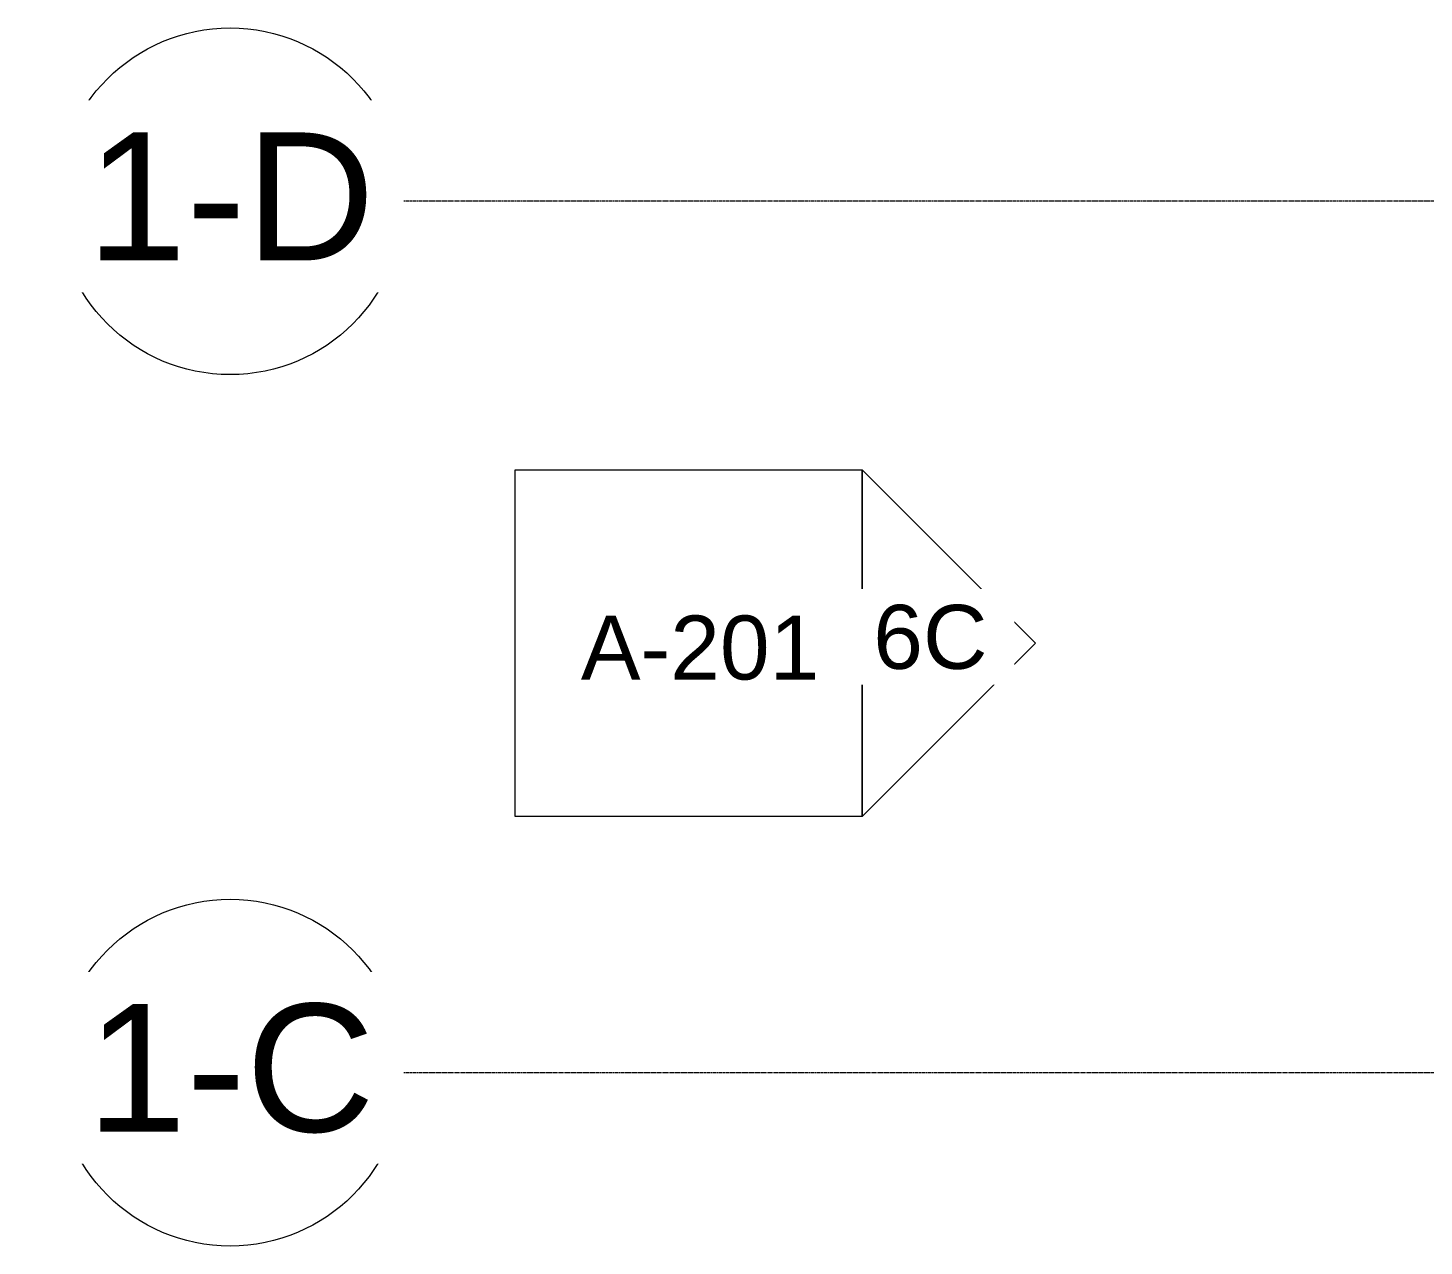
# Model space of a CAD drawing. Header units: inches. Extents: x 21035 to 27109, y -23277 to -20247.
# Drawn here: x 21574.7 to 21961.1, y -21915.6 to -21578.3 of the extents above; entities that cross this region are included whole.
import ezdxf

# ---------------------------------------------------------------- set-up
doc = ezdxf.new("R2010")
doc.units = ezdxf.units.IN
doc.header["$MEASUREMENT"] = 0
doc.linetypes.add('Grid Line 1_2_', pattern=[0.875, 0.5, -0.125, 0.125, -0.125])
for name, color, linetype, lineweight in [('G-ANNO-SYMB', 111, 'Continuous', 9), ('S-GRID', 1, 'Continuous', 9), ('S-GRID-IDEN', 1, 'Continuous', 9)]:
    doc.layers.add(name, color=color, linetype=linetype, lineweight=lineweight)
doc.styles.add('Arial', font='arial.ttf', dxfattribs={"height": 35.407186})
doc.styles.add('Arial_1', font='arial.ttf', dxfattribs={"height": 17.703593})

# ---------------------------------------------------------------- blocks, each defined once
blk = doc.blocks.new('Grid - Grid Head - Circle-14747-RCP - First Floor')
at = {"layer": 'S-GRID-IDEN'}
blk.add_circle((0, 0), 0.25, dxfattribs=at)
blk = doc.blocks.new('Elevation - Detail Number-93309-RCP - First Floor')
at = {"layer": 'G-ANNO-SYMB'}
for p, q in [((-0.25, -0.25), (-0.25, 0.25)), ((-0.25, 0.25), (0.25, 0.25)), ((0.25, 0.25), (0.25, -0.25)), ((0.25, -0.25), (-0.25, -0.25))]:
    blk.add_line(p, q, dxfattribs=at)
blk = doc.blocks.new('Elevation - Detail Number-93036-RCP - First Floor')
at = {"layer": 'G-ANNO-SYMB'}
for p, q in [((0, 0.25), (-0.25, 0)), ((0.25, 0), (0, 0.25)), ((-0.25, 0), (0.25, 0))]:
    blk.add_line(p, q, dxfattribs=at)

msp = doc.modelspace()

# ---------------------------------------------------------------- block references
at = {"layer": 'G-ANNO-SYMB', "xscale": 191.9999999999999, "yscale": 191.9999999999999, "zscale": 191.9999999999999}
msp.add_blockref('Elevation - Detail Number-93309-RCP - First Floor', (21757.53, -21748.61), dxfattribs=at)
at = {"layer": 'S-GRID-IDEN', "xscale": 191.9999999999999, "yscale": 191.9999999999999, "zscale": 191.9999999999999, "rotation": 89.9999999999998}
for p in [(21630.64, -21626.3), (21630.64, -21867.55)]:
    msp.add_blockref('Grid - Grid Head - Circle-14747-RCP - First Floor', p, dxfattribs=at)

# ---------------------------------------------------------------- next in the draw order: texts
at = {"layer": 'G-ANNO-SYMB', "insert": (21760.72, -21740.99), "char_height": 17.704, "width": 78.624, "attachment_point": 2, "line_spacing_factor": 0.938532, "style": 'Arial_1', "bg_fill": 3, "box_fill_scale": 1.25, "bg_fill_color": 0, "bg_fill_transparency": 0}
msp.add_mtext('A-201', dxfattribs=at)
at = {"layer": 'S-GRID-IDEN', "char_height": 35.407, "width": 85.104, "attachment_point": 2, "line_spacing_factor": 0.938532, "style": 'Arial', "bg_fill": 3, "box_fill_scale": 1.25, "bg_fill_color": 0, "bg_fill_transparency": 0}
for s, insert in [('3-6', (21630.83, -21607.24)), ('3-5', (21630.83, -21848.49))]:
    msp.add_mtext(s, dxfattribs=dict(at, insert=insert))

# ---------------------------------------------------------------- next in the draw order: linework, layer by layer
at = {"layer": 'S-GRID', "linetype": 'Grid Line 1_2_'}
for p, q in [((26557.32, -21626.3), (21678.64, -21626.3)), ((26557.32, -21867.55), (21678.64, -21867.55))]:
    msp.add_line(p, q, dxfattribs=at)

# ---------------------------------------------------------------- next in the draw order: block references
at = {"layer": 'G-ANNO-SYMB', "extrusion": (0, 0, -1), "xscale": 191.9999999999999, "yscale": 191.9999999999999, "zscale": 191.9999999999999, "rotation": 90.00000000002636}
msp.add_blockref('Elevation - Detail Number-93036-RCP - First Floor', (-21805.53, -21748.61), dxfattribs=at)
at = {"layer": 'S-GRID-IDEN', "xscale": 191.9999999999999, "yscale": 191.9999999999999, "zscale": 191.9999999999999, "rotation": 89.9999999999998}
for p in [(21630.64, -21626.3), (21630.64, -21867.55)]:
    msp.add_blockref('Grid - Grid Head - Circle-14747-RCP - First Floor', p, dxfattribs=at)

# ---------------------------------------------------------------- next in the draw order: texts
at = {"layer": 'G-ANNO-SYMB', "insert": (21824.44, -21738.04), "char_height": 17.704, "width": 37.584, "attachment_point": 2, "line_spacing_factor": 0.938532, "style": 'Arial_1', "bg_fill": 3, "box_fill_scale": 1.25, "bg_fill_color": 0, "bg_fill_transparency": 0}
msp.add_mtext('6C', dxfattribs=at)
at = {"layer": 'S-GRID-IDEN', "char_height": 35.407, "width": 94.608, "attachment_point": 2, "line_spacing_factor": 0.938532, "style": 'Arial', "bg_fill": 3, "box_fill_scale": 1.25, "bg_fill_color": 0, "bg_fill_transparency": 0}
for s, insert in [('1-D', (21630.83, -21607.24)), ('1-C', (21630.83, -21848.49))]:
    msp.add_mtext(s, dxfattribs=dict(at, insert=insert))

# ---------------------------------------------------------------- next in the draw order: linework, layer by layer
at = {"layer": 'S-GRID', "linetype": 'Grid Line 1_2_'}
for p, q in [((26557.32, -21626.3), (21678.64, -21626.3)), ((26557.32, -21867.55), (21678.64, -21867.55))]:
    msp.add_line(p, q, dxfattribs=at)

doc.saveas('drawing.dxf')
